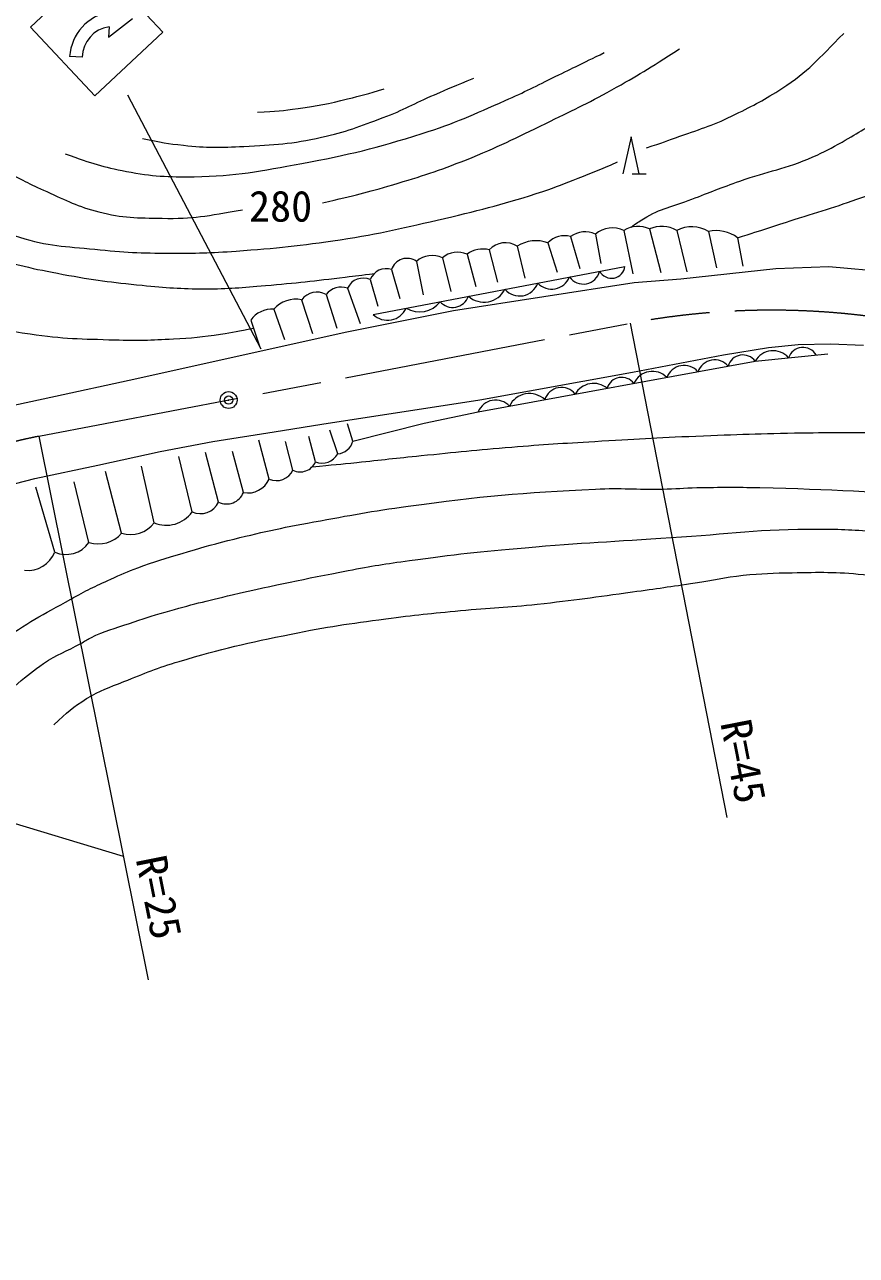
# Model space of a CAD drawing. Units: millimetres, scale not verified. Extents: x 40000 to 680000, y 20000 to 380000.
# Drawn here: x 349676 to 398944, y 270488 to 343363 of the extents above; entities that cross this region are included whole.
import ezdxf
from ezdxf.enums import TextEntityAlignment as Align

# ---------------------------------------------------------------- set-up
doc = ezdxf.new("R2010")
doc.units = ezdxf.units.MM
doc.header["$LTSCALE"] = 1000
doc.header["$PDMODE"] = 32
doc.header["$PDSIZE"] = 500
doc.linetypes.add('CHAIN', pattern=[18.5, 12, -1.5, 3.5, -1.5])
for name, color, linetype, lineweight in [('M-BGD', 7, 'Continuous', 13), ('M-BMK', 2, 'CHAIN', 13), ('M-BMK-SRVR', 3, 'Continuous', 13), ('M-STR-STRC', 7, 'Continuous', 13)]:
    doc.layers.add(name, color=color, linetype=linetype, lineweight=lineweight)
doc.styles.add('ＭＳ ゴシック', font='')
doc.styles.get('ＭＳ ゴシック').set_extended_font_data('MS Gothic')

msp = doc.modelspace()

# ---------------------------------------------------------------- linework, layer by layer
at = {"layer": 'M-BGD'}
for p, q in [((385656, 334533), (386496, 334533)), ((383485, 330962), (383810, 329223)), ((385177, 331177), (385703, 328606)), ((386691, 331261), (387357, 328690)), ((388308, 331177), (388899, 328733)), ((390177, 331112), (390652, 328971)), ((378849, 330243), (379296, 328354)), ((380672, 330439), (381217, 328704)), ((382018, 330813), (382562, 328915)), ((391906, 330747), (392222, 329055)), ((374419, 329560), (374922, 327555)), ((375886, 329775), (376394, 327863)), ((377195, 330028), (377684, 328116)), ((370330, 326203), (385234, 329049)), ((371414, 328855), (371907, 327148)), ((372886, 329345), (373281, 327359)), ((370152, 328266), (370604, 326700)), ((367531, 327383), (368178, 325382)), ((368806, 327761), (369552, 325662)), ((364432, 326513), (365066, 324709)), ((366086, 327074), (366734, 325073)), ((363072, 325854), (363594, 324330)), ((385548, 325678), (391270, 296414)), ((368223, 317942), (367751, 319340)), ((369120, 318690), (368793, 319728)), ((350519, 318987), (356986, 286796)), ((364160, 316453), (363545, 318751)), ((365568, 316980), (365122, 318688)), ((366905, 317475), (366510, 318982)), ((359593, 314512), (358813, 317784)), ((361163, 315082), (360390, 318036)), ((362640, 315656), (361989, 318078)), ((357350, 313867), (356605, 317216)), ((353489, 312699), (352609, 316290)), ((355424, 313250), (354460, 316900)), ((351461, 312129), (350338, 315975)), ((331495, 301362), (355514, 294124))]:
    msp.add_line(p, q, dxfattribs=at)
for points in [[(386076, 334533), (385608, 336710), (385104, 334533)], [(348313, 320668), (351503, 321362), (355877, 322316), (368770, 325165), (375079, 326427), (385772, 328099), (388548, 328320), (394163, 328919), (397318, 329045), (400851, 328730)], [(347885, 315880), (350283, 316489), (354005, 317268), (357706, 318088), (360819, 318677), (364457, 319244), (367275, 319707), (376633, 321137), (385676, 322777), (391081, 323808), (393730, 324249), (395497, 324418), (397411, 324460), (399366, 324376)], [(369120, 318690), (373342, 319759), (376543, 320437), (392947, 323430), (397251, 323879)]]:
    msp.add_lwpolyline(points, dxfattribs=at)
for centre, radius, start, end in [((381656, 329505), 1357, 74.5406, 136.50763), ((382878, 329649), 1447, 65.18499, 126.45295), ((384500, 329737), 1591, 64.83784, 129.64589), ((386008, 329879), 1542, 63.72189, 122.63777), ((387419, 329675), 1746, 59.39212, 114.65184), ((389186, 329522), 1874, 58.05271, 117.93822), ((390644, 329043), 2121, 53.47869, 102.71278), ((378149, 329158), 1291, 57.14007, 137.66739), ((379959, 328498), 2068, 69.83583, 122.45743), ((372328, 328565), 959, 54.4345, 162.4354), ((373821, 328254), 1437, 65.40234, 130.56429), ((375328, 328469), 1420, 66.85873, 129.81), ((376812, 328497), 1578, 75.94184, 125.88993), ((371087, 327909), 1000, 70.90611, 159.12767), ((382766, 329003), 1002, 215.41774, 346.20534), ((384441, 329142), 798, 208.3397, 353.28338), ((369737, 327325), 1028, 66.19854, 154.91355), ((378989, 328434), 1141, 220.61987, 341.00321), ((380897, 328826), 1127, 222.62502, 338.99807), ((366983, 326412), 1114, 60.55245, 143.56108), ((368433, 326680), 1144, 70.96334, 142.08825), ((375029, 327611), 991, 221.21864, 340.40445), ((376883, 328318), 1389, 228.45842, 333.16466), ((364327, 324998), 1519, 86.03061, 145.67312), ((365741, 325372), 1737, 78.53286, 138.91871), ((371174, 327050), 1195, 225.09018, 336.5329), ((373068, 327863), 1516, 238.26612, 323.35696), ((392218, 322903), 900, 35.91201, 164.77094), ((394007, 322841), 1213, 40.97961, 150.9218), ((395786, 323328), 917, 31.54107, 160.36034), ((386860, 321642), 1190, 44.41299, 156.26996), ((388739, 322081), 1101, 41.66408, 159.01886), ((390550, 322460), 1049, 40.32704, 160.3559), ((383376, 320880), 1243, 49.86707, 150.81587), ((385048, 321568), 910, 37.43622, 163.24673), ((379576, 320209), 1311, 46.26906, 154.41388), ((381474, 320840), 1041, 38.34974, 162.3332), ((377577, 320015), 1116, 42.90442, 157.77852), ((368123, 318974), 1036, 275.49936, 344.11178), ((367294, 318470), 1069, 248.66108, 330.38895), ((366000, 317867), 986, 244.06994, 336.60243), ((362901, 317005), 1374, 259.02125, 336.34087), ((364594, 317440), 1078, 246.29895, 334.70196), ((361629, 316070), 1092, 244.71699, 337.71401), ((360085, 315605), 1198, 245.75266, 334.15878), ((358074, 315571), 1851, 246.95321, 325.12667), ((355945, 314939), 1767, 252.86819, 322.66152), ((352125, 313660), 1669, 246.55993, 324.84205), ((354036, 314452), 1836, 252.69622, 319.12145), ((349872, 312749), 1706, 263.41867, 338.68513)]:
    msp.add_arc(centre, radius, start, end, dxfattribs=at)
for points, knots in [([(386519, 336075), (387472, 336383), (387728, 336473), (388495, 336748), (389794, 337213), (390541, 337439), (391776, 338052), (392879, 338599), (393502, 338909), (394531, 339587), (396129, 340640), (396628, 341246), (398190, 342846)], [0, 0, 0, 0, 1, 1, 1, 2, 2, 2, 3, 3, 3, 4, 4, 4, 4]), ([(367324, 332810), (369318, 333272), (369877, 333406), (371487, 333883), (373210, 334393), (374172, 334699), (375841, 335365), (377715, 336113), (378724, 336632), (380541, 337510), (382084, 338256), (382953, 338668), (384452, 339497), (386054, 340383), (386579, 340724), (388459, 341926)], [0, 0, 0, 0, 1, 1, 1, 2, 2, 2, 3, 3, 3, 4, 4, 4, 5, 5, 5, 5]), ([(352087, 335712), (353718, 335129), (354266, 334942), (355715, 334671), (357258, 334383), (358152, 334331), (359721, 334356), (362229, 334395), (363626, 334693), (366093, 335144), (368915, 335661), (370486, 336050), (373222, 336911), (375196, 337531), (376246, 338044), (378143, 338867), (379322, 339377), (379953, 339727), (381109, 340286), (382245, 340836), (382602, 341012), (384011, 341706)], [0, 0, 0, 0, 1, 1, 1, 2, 2, 2, 3, 3, 3, 4, 4, 4, 5, 5, 5, 6, 6, 6, 7, 7, 7, 7]), ([(385594, 331364), (385920, 331618), (386043, 331684), (386342, 331870), (387361, 332502), (388074, 332579), (389188, 333019), (390299, 333458), (390925, 333696), (392049, 334099), (393721, 334699), (394739, 334817), (396367, 335529), (397064, 335834), (397445, 336032), (398105, 336412), (399104, 336988), (399656, 337328), (400615, 337968), (401455, 338530), (401918, 338856), (402732, 339455), (403741, 340196), (404061, 340463), (405255, 341431)], [0, 0, 0, 0, 1, 1, 1, 2, 2, 2, 3, 3, 3, 4, 4, 4, 5, 5, 5, 6, 6, 6, 7, 7, 7, 8, 8, 8, 8]), ([(356661, 336627), (357782, 336382), (358134, 336326), (359090, 336217), (360474, 336059), (361264, 336090), (362655, 336154), (364464, 336237), (365491, 336303), (367261, 336690), (368726, 337011), (369514, 337333), (370920, 337857), (372134, 338310), (372757, 338701), (373948, 339214), (374856, 339604), (375149, 339727), (376282, 340191)], [0, 0, 0, 0, 1, 1, 1, 2, 2, 2, 3, 3, 3, 4, 4, 4, 5, 5, 5, 6, 6, 6, 6]), ([(391906, 330747), (393537, 331264), (393950, 331395), (395257, 331818), (396941, 332363), (397902, 332618), (399562, 333234), (400660, 333642), (401275, 333875), (402338, 334370), (403359, 334845), (403929, 335126), (404889, 335716), (406199, 336520), (406901, 337024), (408142, 337931), (408863, 338458), (409250, 338776), (409936, 339347), (410335, 339678), (410464, 339787), (410946, 340207)], [0, 0, 0, 0, 1, 1, 1, 2, 2, 2, 3, 3, 3, 4, 4, 4, 5, 5, 5, 6, 6, 6, 7, 7, 7, 7]), ([(363475, 338173), (364611, 338241), (364940, 338269), (365873, 338393), (367029, 338548), (367672, 338686), (368806, 338961), (369663, 339170), (369954, 339250), (370983, 339561)], [0, 0, 0, 0, 1, 1, 1, 2, 2, 2, 3, 3, 3, 3]), ([(344417, 333720), (344983, 333081), (345234, 332876), (345826, 332416), (347032, 331476), (347928, 331256), (349380, 330775), (351054, 330221), (352084, 330246), (353838, 330060), (355572, 329877), (356553, 329837), (358297, 329829), (359825, 329822), (360683, 329845), (362208, 329955), (364623, 330129), (365976, 330267), (368370, 330628), (370807, 330996), (372151, 331334), (374553, 331890), (376851, 332422), (378134, 332760), (380378, 333488), (381204, 333756), (381651, 333950), (382460, 334266), (383379, 334626), (383674, 334755), (384794, 335234)], [0, 0, 0, 0, 1, 1, 1, 2, 2, 2, 3, 3, 3, 4, 4, 4, 5, 5, 5, 6, 6, 6, 7, 7, 7, 8, 8, 8, 9, 9, 9, 10, 10, 10, 10]), ([(348302, 334829), (349549, 334148), (349913, 333955), (350983, 333472), (352164, 332940), (352820, 332594), (354075, 332274), (355503, 331910), (356355, 331920), (357829, 331895), (359699, 331863), (360430, 332026), (362592, 332400)], [0, 0, 0, 0, 1, 1, 1, 2, 2, 2, 3, 3, 3, 4, 4, 4, 4]), ([(340833, 332991), (341558, 332405), (341806, 332234), (342473, 331813), (343539, 331139), (344222, 330903), (345389, 330425), (346153, 330113), (346576, 329918), (347366, 329682), (349136, 329153), (350147, 328907), (351965, 328575), (353775, 328243), (354801, 328109), (356633, 327930), (358085, 327788), (358903, 327719), (360362, 327719), (361761, 327719), (362544, 327796), (363937, 327916), (365784, 328074), (366817, 328187), (368658, 328411), (369336, 328493), (369553, 328518), (370393, 328630)], [0, 0, 0, 0, 1, 1, 1, 2, 2, 2, 3, 3, 3, 4, 4, 4, 5, 5, 5, 6, 6, 6, 7, 7, 7, 8, 8, 8, 9, 9, 9, 9]), ([(363236, 325376), (362312, 325179), (362048, 325132), (361280, 325014), (360198, 324848), (359584, 324788), (358490, 324734), (357139, 324667), (356379, 324632), (355027, 324677), (353063, 324743), (351951, 324731), (350008, 325028), (347440, 325421), (346013, 325787), (343545, 326598), (342036, 327094), (341238, 327517), (339830, 328252), (338245, 329081), (337708, 329465), (335946, 330678)], [0, 0, 0, 0, 1, 1, 1, 2, 2, 2, 3, 3, 3, 4, 4, 4, 5, 5, 5, 6, 6, 6, 7, 7, 7, 7]), ([(366708, 317181), (367996, 317304), (368322, 317337), (369355, 317441), (370842, 317592), (371672, 317695), (373159, 317843), (375255, 318052), (376428, 318175), (378527, 318350), (380446, 318511), (381524, 318570), (383448, 318687), (385788, 318829), (387099, 318905), (389441, 319002), (391896, 319104), (393272, 319151), (395729, 319191), (397569, 319222), (398600, 319222), (400440, 319212), (401894, 319205), (402708, 319170), (404162, 319170), (405086, 319170), (405380, 319171), (406527, 319184)], [0, 0, 0, 0, 1, 1, 1, 2, 2, 2, 3, 3, 3, 4, 4, 4, 5, 5, 5, 6, 6, 6, 7, 7, 7, 8, 8, 8, 9, 9, 9, 9]), ([(338100, 287415), (338704, 289491), (338870, 290065), (339455, 291733), (340030, 293373), (340362, 294292), (341064, 295882), (341464, 296789), (341753, 297267), (342164, 298168), (342404, 298693), (342504, 299004), (342757, 299523), (343759, 301577), (344438, 302686), (345805, 304518), (346225, 305080), (346560, 305311), (347075, 305788), (347522, 306202), (347773, 306437), (348260, 306804), (349778, 307947), (350752, 308414), (352409, 309344), (353312, 309851), (353839, 310098), (354780, 310529), (355399, 310814), (355750, 310966), (356388, 311207), (357396, 311586), (357980, 311748), (359013, 312053), (360067, 312365), (360655, 312551), (361722, 312815), (363693, 313303), (364805, 313550), (366802, 313916), (368979, 314315), (370198, 314548), (372390, 314847), (376701, 315435), (379136, 315665), (383482, 315863), (385034, 315934), (385907, 315833), (387461, 315863), (388255, 315879), (388699, 315932), (389493, 315948), (390948, 315976), (391764, 315982), (393218, 315948), (397556, 315847), (399988, 315734), (404310, 315355), (405041, 315291), (405451, 315238), (406172, 315101), (406771, 314988), (407111, 314933), (407696, 314763), (408369, 314567), (408755, 314467), (409390, 314170), (410479, 313660), (411079, 313318), (412014, 312561), (412687, 312017), (412995, 311626), (413538, 310953), (413867, 310546), (414028, 310298), (414300, 309852), (414631, 309309), (414832, 309006), (415062, 308413), (415411, 307515), (415577, 306991), (415740, 306042), (415930, 304933), (415889, 304465), (415824, 303163)], [0, 0, 0, 0, 1, 1, 1, 2, 2, 2, 3, 3, 3, 4, 4, 4, 5, 5, 5, 6, 6, 6, 7, 7, 7, 8, 8, 8, 9, 9, 9, 10, 10, 10, 11, 11, 11, 12, 12, 12, 13, 13, 13, 14, 14, 14, 15, 15, 15, 16, 16, 16, 17, 17, 17, 18, 18, 18, 19, 19, 19, 20, 20, 20, 21, 21, 21, 22, 22, 22, 23, 23, 23, 24, 24, 24, 25, 25, 25, 26, 26, 26, 27, 27, 27, 28, 28, 28, 28]), ([(329888, 261761), (332518, 266903), (333444, 268405), (335052, 272937), (335818, 275096), (336113, 276350), (336830, 278525), (337410, 280283), (337726, 281271), (338354, 283013), (339267, 285543), (339810, 286950), (340810, 289447), (342092, 292653), (342847, 294435), (344281, 297575), (344527, 298113), (344679, 298408), (344958, 298930), (345343, 299650), (345610, 300026), (346059, 300708), (346372, 301183), (346556, 301445), (346906, 301893), (347310, 302411), (347549, 302693), (348006, 303163), (348479, 303650), (348758, 303911), (349276, 304349), (349852, 304836), (350176, 305111), (350800, 305534), (351609, 306082), (352150, 306242), (353002, 306719), (353234, 306850), (353355, 306940), (353594, 307058), (354447, 307481), (354983, 307586), (355880, 307905), (356698, 308195), (357162, 308345), (357997, 308582), (359540, 309020), (360414, 309235), (361976, 309598), (364642, 310218), (366147, 310517), (368834, 311037), (370249, 311311), (371048, 311431), (372475, 311630), (375144, 312002), (376648, 312160), (379333, 312392), (382702, 312683), (384595, 312768), (387969, 312985), (391374, 313203), (393278, 313517), (396690, 313493), (398080, 313483), (398863, 313467), (400246, 313323), (400678, 313278), (400919, 313234), (401346, 313154), (402048, 313023), (402443, 312945), (403124, 312731), (403833, 312508), (404226, 312360), (404902, 312053), (405482, 311790), (405793, 311614), (406342, 311291), (406856, 310989), (407158, 310831), (407612, 310445), (408503, 309686), (408964, 309196), (409644, 308243), (410340, 307268), (410535, 306806), (411083, 305534)], [0, 0, 0, 0, 1, 1, 1, 2, 2, 2, 3, 3, 3, 4, 4, 4, 5, 5, 5, 6, 6, 6, 7, 7, 7, 8, 8, 8, 9, 9, 9, 10, 10, 10, 11, 11, 11, 12, 12, 12, 13, 13, 13, 14, 14, 14, 15, 15, 15, 16, 16, 16, 17, 17, 17, 18, 18, 18, 19, 19, 19, 20, 20, 20, 21, 21, 21, 22, 22, 22, 23, 23, 23, 24, 24, 24, 25, 25, 25, 26, 26, 26, 27, 27, 27, 28, 28, 28, 29, 29, 29, 29]), ([(351409, 301896), (352226, 302667), (352517, 302944), (353344, 303452), (354152, 303948), (354672, 304107), (355552, 304461), (356817, 304971), (357526, 305267), (358833, 305660), (361388, 306429), (362857, 306741), (365471, 307279), (367638, 307726), (368872, 307882), (371065, 308177), (372790, 308408), (373762, 308499), (375495, 308667), (377267, 308839), (378268, 308853), (380038, 309046), (382244, 309286), (383474, 309475), (385674, 309775), (387126, 309973), (387939, 310091), (389389, 310308), (390502, 310474), (391116, 310640), (392235, 310756), (393364, 310873), (394002, 310891), (395137, 310910), (396786, 310940), (397718, 310975), (399357, 310798), (400472, 310678), (401111, 310605), (402175, 310252), (402971, 309988), (403416, 309809), (404138, 309382), (404798, 308992), (405158, 308748), (405750, 308261), (406118, 307958), (406248, 307846), (406661, 307448)], [0, 0, 0, 0, 1, 1, 1, 2, 2, 2, 3, 3, 3, 4, 4, 4, 5, 5, 5, 6, 6, 6, 7, 7, 7, 8, 8, 8, 9, 9, 9, 10, 10, 10, 11, 11, 11, 12, 12, 12, 13, 13, 13, 14, 14, 14, 15, 15, 15, 16, 16, 16, 16])]:
    msp.add_open_spline(points, degree=3, knots=knots, dxfattribs=at)
at = {"layer": 'M-BMK'}
msp.add_line((350519, 318987), (385360, 325642), dxfattribs=at)
for centre, radius, start, end in [((393926, 280798), 45655, 54.45984, 100.81454), ((355109, 294959), 24462, 100.81454, 163.70595)]:
    msp.add_arc(centre, radius, start, end, dxfattribs=at)
at = {"layer": 'M-BMK-SRVR'}
msp.add_circle((361762, 321135), 500, dxfattribs=at)
msp.add_point((361762, 321135), dxfattribs=at)
at = {"layer": 'M-STR-STRC'}
for p, q in [((350024, 343219), (354055, 346987)), ((354055, 346987), (357859, 342917)), ((354649, 342613), (356076, 343728)), ((350024, 343219), (353828, 339150)), ((353828, 339150), (357859, 342917)), ((354685, 343229), (354649, 342613)), ((353087, 341430), (352341, 341474)), ((355779, 339201), (363660, 324163))]:
    msp.add_line(p, q, dxfattribs=at)
for centre, radius, start, end in [((355241, 341260), 2909, 99.98791, 175.78556), ((354927, 341405), 1840, 97.55331, 179.20771)]:
    msp.add_arc(centre, radius, start, end, dxfattribs=at)

# ---------------------------------------------------------------- texts
at = {"layer": 'M-BGD', "style": 'ＭＳ ゴシック'}
msp.add_text('280', height=1833, dxfattribs=at).set_placement((362970, 331149), align=Align.BOTTOM_LEFT)
for s, rotation, p in [('R=45', 281.063, (390337, 301918)), ('R=25', 281.36, (355712, 293855))]:
    msp.add_text(s, height=1833, rotation=rotation, dxfattribs=at).set_placement(p, align=Align.BOTTOM_LEFT)

doc.saveas('drawing.dxf')
